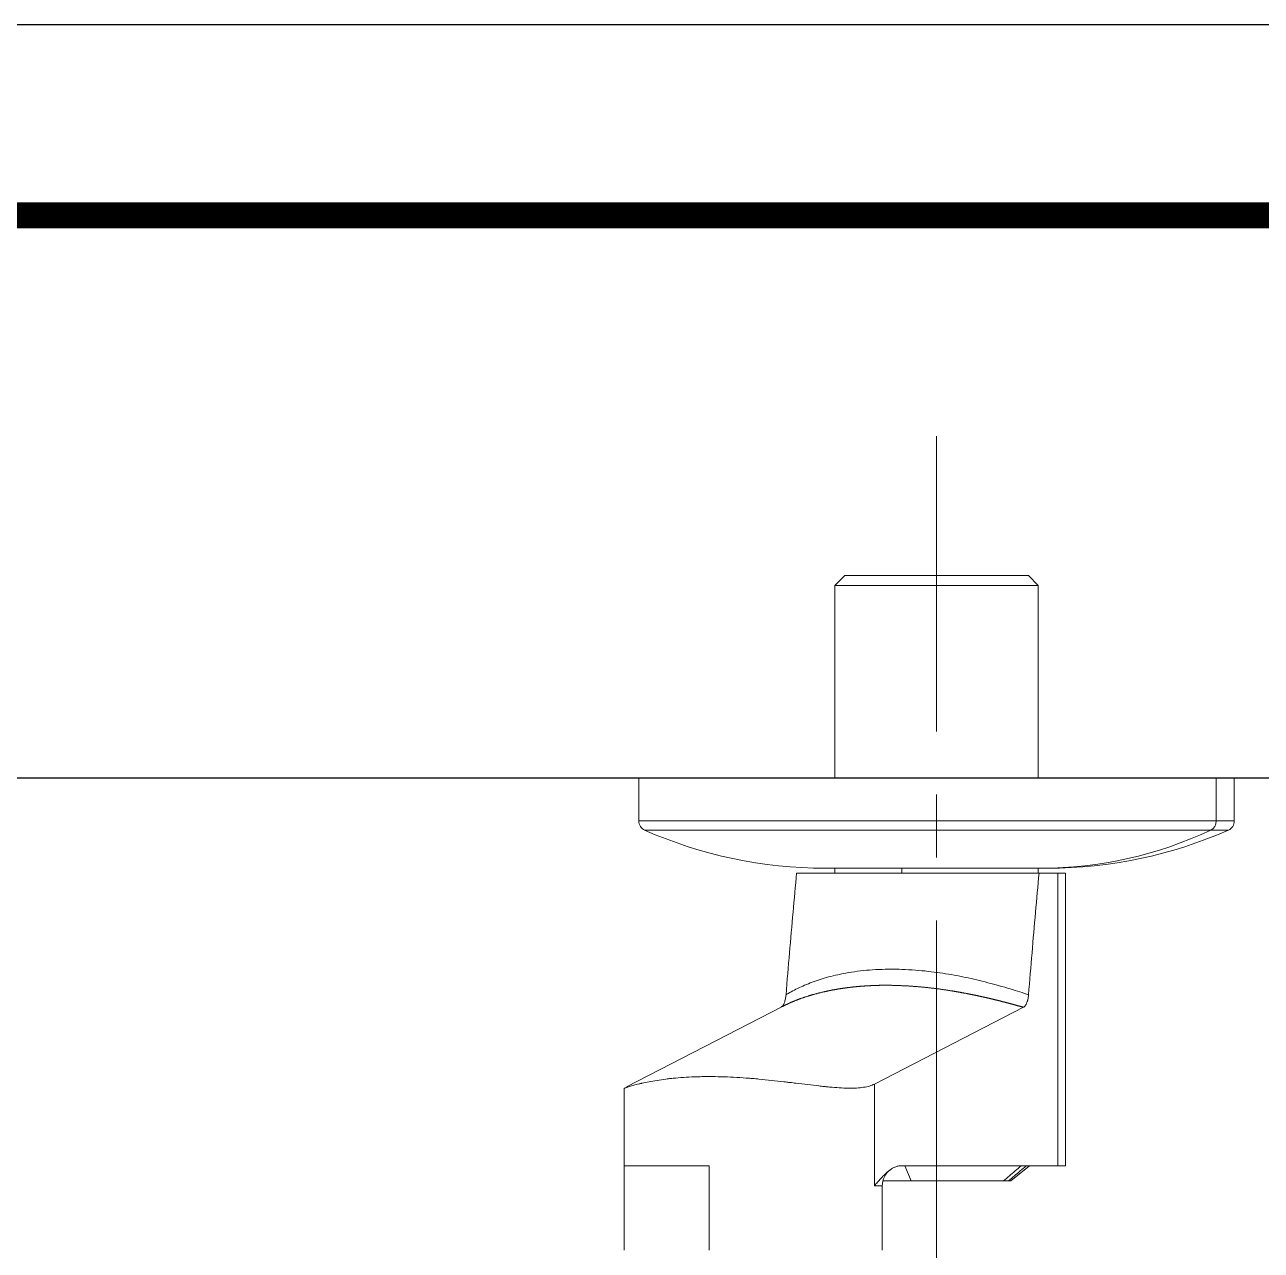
# Model space of a CAD drawing. Extents: x 3349 to 5808, y -3 to 827.
# Drawn here: x 3704.7 to 3829.3, y 703.3 to 826.8 of the extents above; entities that cross this region are included whole.
import ezdxf

# ---------------------------------------------------------------- set-up
doc = ezdxf.new("R2010")
doc.units = 0
doc.header["$LTSCALE"] = 4
doc.header["$MEASUREMENT"] = 0
doc.linetypes.add('CENTER2', pattern=[28.575, 19.05, -3.175, 3.175, -3.175])
doc.layers.get('0').update_dxf_attribs({"linetype": 'CONTINUOUS'})
doc.layers.add('1', color=7, linetype='CONTINUOUS')
doc.layers.add('Cneter', color=1, linetype='CENTER2', lineweight=13)

msp = doc.modelspace()

# ---------------------------------------------------------------- linework, layer by layer
at = {"ltscale": 0.5}
msp.add_line((3487.98, 750.91), (4147.11, 750.91), dxfattribs=at)
msp.add_lwpolyline([(3349.17, 0), (4477.57, 0), (4477.57, 826.8), (3349.17, 826.8)], close=True, dxfattribs=at)
at = {"color": 5, "linetype": 'ByBlock', "lineweight": 200, "const_width": 2.6}
msp.add_lwpolyline([(3367.31, 35.4), (4459.31, 35.4), (4459.31, 807.6), (3367.31, 807.6)], close=True, dxfattribs=at)
at = {"layer": '1', "color": 7, "linetype": 'Continuous', "lineweight": 18}
for p, q in [((3787.33, 771.31), (3786.33, 770.31)), ((3793.41, 771.31), (3787.33, 771.31)), ((3805.27, 771.31), (3793.41, 771.31)), ((3805.27, 771.31), (3805.83, 771.31)), ((3806.83, 770.31), (3805.83, 771.31)), ((3786.33, 770.31), (3786.33, 750.91)), ((3793.07, 770.31), (3786.33, 770.31)), ((3806.21, 770.31), (3793.07, 770.31)), ((3806.21, 770.31), (3806.83, 770.31)), ((3806.83, 750.91), (3806.83, 770.31)), ((3766.58, 750.91), (3766.58, 746.57)), ((3824.77, 750.91), (3766.58, 750.91)), ((3824.77, 750.91), (3826.58, 750.91)), ((3826.58, 746.57), (3826.58, 750.91)), ((3767.17, 745.65), (3824.21, 745.65)), ((3825.98, 745.65), (3824.21, 745.65)), ((3792.64, 741.31), (3782.48, 741.31)), ((3785.35, 741.81), (3807.12, 741.81)), ((3786.33, 741.81), (3786.33, 741.31)), ((3806.91, 741.31), (3792.64, 741.31)), ((3806.83, 741.31), (3806.83, 741.81)), ((3806.91, 741.31), (3808.79, 741.31)), ((3807.12, 741.81), (3807.8, 741.81)), ((3808.79, 741.31), (3809.58, 741.31)), ((3809.58, 711.81), (3809.58, 741.31)), ((3781.06, 727.88), (3765.34, 719.78)), ((3790.32, 720.06), (3805.33, 727.8)), ((3765.11, 719.66), (3765.11, 711.81)), ((3765.11, 711.81), (3765.11, 703.31)), ((3792.88, 711.81), (3808.79, 711.81)), ((3804.08, 710.31), (3805.95, 711.81)), ((3809.58, 711.81), (3808.79, 711.81)), ((3791.17, 710.31), (3794.01, 710.31)), ((3794.01, 710.31), (3803.33, 710.31)), ((3803.84, 710.31), (3803.33, 710.31)), ((3804.08, 710.31), (3803.84, 710.31)), ((3791.11, 703.31), (3791.11, 709.81))]:
    msp.add_line(p, q, dxfattribs=at)
at = {"layer": '1', "color": 7, "linetype": 'Continuous', "lineweight": 13}
for p, q in [((3824.77, 750.91), (3824.77, 746.57)), ((3766.58, 746.57), (3824.77, 746.57)), ((3826.58, 746.57), (3824.77, 746.57)), ((3793.07, 741.81), (3793.07, 741.31)), ((3808.79, 711.81), (3808.79, 741.31)), ((3790.32, 720.06), (3790.32, 709.81)), ((3773.66, 711.81), (3765.11, 711.81)), ((3773.66, 711.81), (3773.66, 703.31)), ((3794.01, 710.31), (3793.37, 711.81)), ((3790.32, 709.81), (3791.11, 709.81))]:
    msp.add_line(p, q, dxfattribs=at)
at = {"layer": '1', "color": 7, "linetype": 'Continuous', "lineweight": 18}
for centre, radius, start, end in [((3767.58, 746.57), 1, 180, 246.179), ((3825.58, 746.57), 1, 293.821, 0), ((3785.35, 786.81), 45, 246.1689, 270), ((3807.8, 786.81), 45, 270, 293.8311), ((3793.11, 709.81), 2, 126.0363, 180)]:
    msp.add_arc(centre, radius, start, end, dxfattribs=at)
at = {"layer": '1', "color": 7, "linetype": 'Continuous', "lineweight": 13}
for centre, major_axis, ratio, start_param, end_param in [((3823.83, 746.57), (0, -1), 0.939693, 0.415936, 1.570796), ((3807.12, 786.81), (0, 45), 0.939696, 3.141593, 3.557528)]:
    msp.add_ellipse(centre, major_axis=major_axis, ratio=ratio, start_param=start_param, end_param=end_param, dxfattribs=at)
at = {"layer": '1', "color": 7, "linetype": 'Continuous', "lineweight": 18}
for points in [[(3782.48, 741.31), (3782.36, 740.02), (3782.12, 737.39), (3781.77, 733.31), (3781.53, 730.49), (3781.42, 729.06)], [(3806.91, 741.31), (3806.79, 740.02), (3806.55, 737.38), (3806.2, 733.3), (3805.96, 730.49), (3805.85, 729.06)], [(3781.42, 729.06), (3781.41, 728.98), (3781.39, 728.84), (3781.36, 728.64), (3781.31, 728.45), (3781.26, 728.27), (3781.19, 728.12), (3781.11, 727.98), (3781.01, 727.87), (3780.94, 727.82), (3780.9, 727.8)], [(3805.1, 711.81), (3804.9, 711.65), (3804.51, 711.31), (3803.92, 710.81), (3803.53, 710.48), (3803.33, 710.31)], [(3803.84, 710.31), (3804.04, 710.48), (3804.43, 710.81), (3805.02, 711.31), (3805.42, 711.65), (3805.61, 711.81)]]:
    msp.add_open_spline(points, degree=3, dxfattribs=at)
for points, knots in [([(3792.06, 731.64), (3791.95, 731.64), (3791.41, 731.63), (3790.45, 731.6), (3789.2, 731.5), (3788.01, 731.35), (3786.92, 731.15), (3785.94, 730.92), (3785.05, 730.67), (3784.24, 730.4), (3783.47, 730.1), (3782.75, 729.78), (3782.09, 729.45), (3781.66, 729.2), (3781.44, 729.07), (3781.42, 729.06)], [0, 0, 0, 0, 0.023877, 0.120815, 0.217799, 0.316259, 0.411325, 0.49807, 0.579705, 0.661441, 0.743955, 0.82622, 0.908389, 0.988076, 1, 1, 1, 1]), ([(3805.85, 729.06), (3805.78, 729.08), (3805.42, 729.2), (3804.72, 729.43), (3803.7, 729.74), (3802.61, 730.05), (3801.48, 730.35), (3800.35, 730.63), (3799.21, 730.88), (3798.06, 731.09), (3796.91, 731.28), (3795.7, 731.43), (3794.42, 731.55), (3793.19, 731.62), (3792.4, 731.64), (3792.06, 731.64)], [0, 0, 0, 0, 0.015185, 0.084181, 0.160721, 0.243751, 0.325907, 0.406898, 0.488426, 0.56935, 0.649759, 0.733685, 0.82556, 0.924326, 1, 1, 1, 1]), ([(3805.33, 727.8), (3805.31, 727.8), (3805.27, 727.82), (3805.2, 727.84), (3805.14, 727.85), (3805.07, 727.87), (3805.01, 727.89), (3804.94, 727.91), (3804.88, 727.93), (3804.81, 727.94), (3804.75, 727.96), (3804.68, 727.98), (3804.62, 728), (3804.55, 728.02), (3804.49, 728.03), (3804.42, 728.05), (3804.36, 728.07), (3804.29, 728.09), (3804.23, 728.11), (3804.16, 728.12), (3804.1, 728.14), (3804.03, 728.16), (3803.96, 728.18), (3803.9, 728.19), (3803.83, 728.21), (3803.77, 728.23), (3803.7, 728.25), (3803.64, 728.26), (3803.57, 728.28), (3803.5, 728.3), (3803.44, 728.31), (3803.37, 728.33), (3803.31, 728.35), (3803.24, 728.36), (3803.17, 728.38), (3803.11, 728.4), (3803.04, 728.42), (3802.98, 728.43), (3802.91, 728.45), (3802.84, 728.47), (3802.78, 728.48), (3802.71, 728.5), (3802.64, 728.51), (3802.58, 728.53), (3802.51, 728.55), (3802.44, 728.56), (3802.38, 728.58), (3802.31, 728.6), (3802.24, 728.61), (3802.18, 728.63), (3802.11, 728.64), (3802.04, 728.66), (3801.98, 728.68), (3801.91, 728.69), (3801.84, 728.71), (3801.78, 728.72), (3801.71, 728.74), (3801.64, 728.75), (3801.58, 728.77), (3801.51, 728.78), (3801.44, 728.8), (3801.37, 728.81), (3801.31, 728.83), (3801.24, 728.84), (3801.17, 728.86), (3801.11, 728.87), (3801.04, 728.89), (3800.97, 728.9), (3800.9, 728.92), (3800.84, 728.93), (3800.77, 728.95), (3800.7, 728.96), (3800.63, 728.98), (3800.57, 728.99), (3800.5, 729), (3800.43, 729.02), (3800.36, 729.03), (3800.3, 729.05), (3800.23, 729.06), (3800.16, 729.07), (3800.09, 729.09), (3800.02, 729.1), (3799.96, 729.12), (3799.89, 729.13), (3799.82, 729.14), (3799.75, 729.16), (3799.68, 729.17), (3799.62, 729.18), (3799.55, 729.2), (3799.48, 729.21), (3799.41, 729.22), (3799.34, 729.23), (3799.28, 729.25), (3799.21, 729.26), (3799.14, 729.27), (3799.07, 729.28), (3799, 729.3), (3798.93, 729.31), (3798.87, 729.32), (3798.8, 729.33), (3798.73, 729.35), (3798.66, 729.36), (3798.59, 729.37), (3798.52, 729.38), (3798.45, 729.39), (3798.39, 729.4), (3798.32, 729.42), (3798.25, 729.43), (3798.16, 729.44), (3798.04, 729.46), (3797.91, 729.48), (3797.78, 729.5), (3797.64, 729.52), (3797.51, 729.54), (3797.37, 729.56), (3797.24, 729.58), (3797.1, 729.6), (3796.97, 729.62), (3796.84, 729.64), (3796.7, 729.66), (3796.57, 729.67), (3796.44, 729.69), (3796.3, 729.71), (3796.17, 729.72), (3796.04, 729.74), (3795.91, 729.75), (3795.77, 729.77), (3795.64, 729.78), (3795.51, 729.8), (3795.38, 729.81), (3795.24, 729.82), (3795.11, 729.84), (3794.98, 729.85), (3794.85, 729.86), (3794.72, 729.87), (3794.59, 729.88), (3794.46, 729.89), (3794.33, 729.9), (3794.2, 729.91), (3794.07, 729.92), (3793.94, 729.93), (3793.81, 729.94), (3793.68, 729.95), (3793.55, 729.95), (3793.42, 729.96), (3793.29, 729.97), (3793.16, 729.97), (3793.03, 729.98), (3792.9, 729.99), (3792.77, 729.99), (3792.65, 729.99), (3792.52, 730), (3792.39, 730), (3792.26, 730), (3792.14, 730.01), (3792.01, 730.01), (3791.88, 730.01), (3791.76, 730.01), (3791.63, 730.01), (3791.55, 730.01), (3791.5, 730.01)], [0, 0, 0, 0, 0.004967, 0.00993, 0.014891, 0.019849, 0.024804, 0.029756, 0.034705, 0.039652, 0.044596, 0.049537, 0.054475, 0.059411, 0.064344, 0.069275, 0.074203, 0.079129, 0.084052, 0.088973, 0.093891, 0.098807, 0.103721, 0.108632, 0.113542, 0.118449, 0.123354, 0.128257, 0.133158, 0.138057, 0.142953, 0.147848, 0.152741, 0.157632, 0.162521, 0.167409, 0.172295, 0.177179, 0.182061, 0.186941, 0.19182, 0.196698, 0.201574, 0.206448, 0.211321, 0.216193, 0.221063, 0.225932, 0.230799, 0.235665, 0.24053, 0.245394, 0.250257, 0.255118, 0.259979, 0.264838, 0.269697, 0.274554, 0.279411, 0.284266, 0.289121, 0.293975, 0.298829, 0.303681, 0.308533, 0.313384, 0.318235, 0.323085, 0.327935, 0.332784, 0.337632, 0.342481, 0.347328, 0.352176, 0.357023, 0.36187, 0.366717, 0.371563, 0.37641, 0.381256, 0.386102, 0.390949, 0.395795, 0.400641, 0.405488, 0.410334, 0.415181, 0.420028, 0.424875, 0.429722, 0.43457, 0.439418, 0.444267, 0.449116, 0.453966, 0.458816, 0.463666, 0.468518, 0.473369, 0.478222, 0.483075, 0.487929, 0.492784, 0.49764, 0.502496, 0.507354, 0.512212, 0.517072, 0.521932, 0.531465, 0.540986, 0.550496, 0.559995, 0.569483, 0.578962, 0.58843, 0.597888, 0.607338, 0.616778, 0.626209, 0.635633, 0.645048, 0.654455, 0.663855, 0.673247, 0.682633, 0.692013, 0.701386, 0.710753, 0.720115, 0.729472, 0.738824, 0.748171, 0.757514, 0.766853, 0.776188, 0.78552, 0.794849, 0.804176, 0.8135, 0.822822, 0.832142, 0.841462, 0.85078, 0.860097, 0.869415, 0.878732, 0.888049, 0.897367, 0.906686, 0.916007, 0.925328, 0.934652, 0.943978, 0.953307, 0.962638, 0.971973, 0.981311, 0.990654, 1, 1, 1, 1]), ([(3805.85, 729.06), (3805.84, 728.97), (3805.82, 728.81), (3805.79, 728.66), (3805.77, 728.55), (3805.76, 728.51), (3805.74, 728.44), (3805.73, 728.41), (3805.7, 728.32), (3805.68, 728.26), (3805.65, 728.18), (3805.63, 728.15), (3805.61, 728.1), (3805.6, 728.08), (3805.56, 728.01), (3805.53, 727.98), (3805.5, 727.93), (3805.49, 727.93), (3805.48, 727.91), (3805.46, 727.89), (3805.43, 727.87), (3805.39, 727.83), (3805.36, 727.81), (3805.33, 727.8)], [0, 0, 0, 0, 0.125, 0.25, 0.25, 0.3125, 0.3125, 0.375, 0.375, 0.5, 0.5, 0.5625, 0.5625, 0.625, 0.625, 0.75, 0.75, 0.78125, 0.78125, 0.8125, 0.875, 0.875, 1, 1, 1, 1]), ([(3781.47, 728.09), (3781.45, 728.08), (3781.41, 728.05), (3781.33, 728.02), (3781.26, 727.98), (3781.19, 727.95), (3781.11, 727.91), (3781.07, 727.88), (3781.04, 727.87)], [0, 0, 0, 0, 0.143166, 0.314227, 0.485491, 0.656963, 0.828648, 1, 1, 1, 1]), ([(3790.32, 720.06), (3790.18, 719.98), (3790.01, 719.92), (3789.65, 719.81), (3789.45, 719.77), (3789.01, 719.7), (3788.77, 719.68), (3788.48, 719.66), (3788.45, 719.66), (3788.38, 719.66), (3788.35, 719.66), (3788.25, 719.65), (3788.05, 719.65), (3787.84, 719.65), (3787.4, 719.65), (3787.1, 719.67), (3786.47, 719.7), (3786.14, 719.73), (3785.71, 719.77), (3785.62, 719.78), (3785.49, 719.79), (3785.44, 719.8), (3785.35, 719.8), (3785.13, 719.83), (3784.91, 719.85), (3784.36, 719.91), (3783.98, 719.96), (3783.22, 720.05), (3782.82, 720.1), (3782.22, 720.17), (3782.02, 720.2), (3781.76, 720.23), (3781.71, 720.23), (3781.61, 720.24), (3781.46, 720.26), (3781.3, 720.28), (3780.78, 720.34), (3780.37, 720.39), (3779.53, 720.48), (3779.11, 720.52), (3778.48, 720.58), (3778.26, 720.6), (3777.94, 720.63), (3777.78, 720.64), (3777.62, 720.65), (3777.52, 720.66), (3777.46, 720.66), (3776.98, 720.7), (3776.56, 720.73), (3775.72, 720.77), (3775.3, 720.79), (3774.48, 720.81), (3774.07, 720.81), (3773.57, 720.81), (3773.42, 720.81), (3773.27, 720.81), (3773.17, 720.81), (3773.12, 720.81), (3772.87, 720.81), (3772.67, 720.8), (3772.1, 720.79), (3771.72, 720.77), (3771, 720.73), (3770.64, 720.7), (3770.13, 720.65), (3769.97, 720.64), (3769.72, 720.61), (3769.64, 720.6), (3769.48, 720.58), (3769.4, 720.57), (3769, 720.52), (3768.71, 720.48), (3768.14, 720.39), (3767.87, 720.34), (3767.37, 720.25), (3767.14, 720.2), (3766.89, 720.14), (3766.87, 720.13), (3766.81, 720.12), (3766.74, 720.1), (3766.56, 720.06), (3766.42, 720.03), (3766.15, 719.96), (3765.99, 719.91), (3765.71, 719.83), (3765.58, 719.79), (3765.43, 719.75), (3765.39, 719.73), (3765.33, 719.72), (3765.32, 719.71), (3765.31, 719.71), (3765.28, 719.7), (3765.25, 719.69), (3765.18, 719.67), (3765.14, 719.65), (3765.11, 719.65), (3765.11, 719.65), (3765.11, 719.65)], [0, 0, 0, 0, 0.035151, 0.035151, 0.070301, 0.070301, 0.105452, 0.105452, 0.109846, 0.109846, 0.11424, 0.11424, 0.123027, 0.140603, 0.140603, 0.175753, 0.175753, 0.210904, 0.210904, 0.219691, 0.219691, 0.224085, 0.224085, 0.228479, 0.246054, 0.246054, 0.281205, 0.281205, 0.316356, 0.316356, 0.333931, 0.333931, 0.338325, 0.338325, 0.342719, 0.351506, 0.351506, 0.386657, 0.386657, 0.421808, 0.421808, 0.439383, 0.439383, 0.448171, 0.452564, 0.452564, 0.456958, 0.456958, 0.492109, 0.492109, 0.52726, 0.52726, 0.56241, 0.56241, 0.571198, 0.575592, 0.575592, 0.579985, 0.579985, 0.597561, 0.597561, 0.632711, 0.632711, 0.667862, 0.667862, 0.685437, 0.685437, 0.694225, 0.694225, 0.703013, 0.703013, 0.738163, 0.738163, 0.773314, 0.773314, 0.808465, 0.808465, 0.812858, 0.812858, 0.817252, 0.82604, 0.843615, 0.843615, 0.878766, 0.878766, 0.913917, 0.913917, 0.931492, 0.931492, 0.935886, 0.935886, 0.940279, 0.949067, 0.949067, 0.984218, 0.984218, 1, 1, 1, 1]), ([(3792.88, 711.81), (3792.83, 711.81), (3792.77, 711.81), (3792.66, 711.79), (3792.6, 711.78), (3792.44, 711.73), (3792.33, 711.68), (3792.11, 711.56), (3792, 711.49), (3791.84, 711.37), (3791.79, 711.32), (3791.71, 711.26), (3791.68, 711.24), (3791.63, 711.19), (3791.6, 711.17), (3791.47, 711.05), (3791.36, 710.95), (3791.15, 710.74), (3791.05, 710.63), (3790.84, 710.4), (3790.74, 710.29), (3790.58, 710.11), (3790.5, 710.02), (3790.41, 709.92), (3790.37, 709.87), (3790.35, 709.84), (3790.34, 709.83), (3790.32, 709.81)], [0, 0, 0, 0, 0.0625, 0.0625, 0.125, 0.125, 0.25, 0.25, 0.375, 0.375, 0.4375, 0.4375, 0.46875, 0.46875, 0.5, 0.5, 0.625, 0.625, 0.75, 0.75, 0.875, 0.875, 0.9375, 0.96875, 0.984375, 0.984375, 1, 1, 1, 1])]:
    msp.add_open_spline(points, degree=3, knots=knots, dxfattribs=at)
at = {"layer": '1', "color": 7, "linetype": 'Continuous', "lineweight": 13}
msp.add_open_spline([(3791.5, 730.01), (3791.48, 730.01), (3791.44, 730.01), (3791.38, 730.01), (3791.32, 730.01), (3791.26, 730.01), (3791.2, 730.01), (3791.14, 730.01), (3791.08, 730.01), (3791.02, 730.01), (3790.97, 730.01), (3790.91, 730.01), (3790.85, 730.01), (3790.79, 730.01), (3790.73, 730), (3790.67, 730), (3790.61, 730), (3790.55, 730), (3790.49, 730), (3790.43, 730), (3790.37, 729.99), (3790.32, 729.99), (3790.26, 729.99), (3790.2, 729.99), (3790.14, 729.99), (3790.08, 729.98), (3790.02, 729.98), (3789.97, 729.98), (3789.91, 729.97), (3789.85, 729.97), (3789.79, 729.97), (3789.74, 729.97), (3789.68, 729.96), (3789.62, 729.96), (3789.56, 729.96), (3789.51, 729.95), (3789.45, 729.95), (3789.39, 729.95), (3789.34, 729.94), (3789.28, 729.94), (3789.22, 729.93), (3789.17, 729.93), (3789.11, 729.93), (3789.05, 729.92), (3789, 729.92), (3788.94, 729.91), (3788.88, 729.91), (3788.83, 729.9), (3788.77, 729.9), (3788.72, 729.89), (3788.66, 729.89), (3788.6, 729.88), (3788.55, 729.88), (3788.49, 729.87), (3788.44, 729.87), (3788.38, 729.86), (3788.33, 729.86), (3788.27, 729.85), (3788.22, 729.85), (3788.16, 729.84), (3788.11, 729.83), (3788.05, 729.83), (3788, 729.82), (3787.94, 729.82), (3787.89, 729.81), (3787.84, 729.8), (3787.78, 729.8), (3787.73, 729.79), (3787.67, 729.78), (3787.62, 729.78), (3787.57, 729.77), (3787.51, 729.76), (3787.46, 729.75), (3787.41, 729.75), (3787.35, 729.74), (3787.3, 729.73), (3787.25, 729.73), (3787.19, 729.72), (3787.14, 729.71), (3787.09, 729.7), (3787.03, 729.69), (3786.98, 729.69), (3786.93, 729.68), (3786.88, 729.67), (3786.82, 729.66), (3786.77, 729.65), (3786.72, 729.65), (3786.67, 729.64), (3786.62, 729.63), (3786.56, 729.62), (3786.51, 729.61), (3786.46, 729.6), (3786.41, 729.59), (3786.36, 729.58), (3786.31, 729.57), (3786.26, 729.57), (3786.21, 729.56), (3786.16, 729.55), (3786.1, 729.54), (3786.05, 729.53), (3786, 729.52), (3785.95, 729.51), (3785.9, 729.5), (3785.85, 729.49), (3785.8, 729.48), (3785.75, 729.47), (3785.7, 729.46), (3785.65, 729.45), (3785.58, 729.43), (3785.5, 729.41), (3785.39, 729.39), (3785.29, 729.37), (3785.18, 729.34), (3785.08, 729.32), (3784.97, 729.29), (3784.87, 729.27), (3784.77, 729.24), (3784.67, 729.22), (3784.57, 729.19), (3784.47, 729.17), (3784.37, 729.14), (3784.27, 729.11), (3784.17, 729.08), (3784.08, 729.06), (3783.98, 729.03), (3783.88, 729), (3783.79, 728.97), (3783.69, 728.94), (3783.6, 728.91), (3783.51, 728.88), (3783.41, 728.85), (3783.32, 728.82), (3783.23, 728.79), (3783.14, 728.76), (3783.05, 728.73), (3782.96, 728.7), (3782.88, 728.67), (3782.79, 728.64), (3782.7, 728.6), (3782.62, 728.57), (3782.53, 728.54), (3782.45, 728.51), (3782.36, 728.47), (3782.28, 728.44), (3782.2, 728.4), (3782.11, 728.37), (3782.03, 728.34), (3781.95, 728.3), (3781.87, 728.27), (3781.79, 728.23), (3781.72, 728.2), (3781.64, 728.16), (3781.56, 728.13), (3781.51, 728.1), (3781.48, 728.09), (3781.47, 728.09)], degree=3, knots=[0, 0, 0, 0, 0.004856, 0.009711, 0.014564, 0.019416, 0.024266, 0.029115, 0.033963, 0.03881, 0.043656, 0.0485, 0.053344, 0.058186, 0.063027, 0.067868, 0.072707, 0.077546, 0.082383, 0.08722, 0.092056, 0.096892, 0.101726, 0.10656, 0.111394, 0.116227, 0.121059, 0.12589, 0.130722, 0.135552, 0.140383, 0.145213, 0.150042, 0.154872, 0.159701, 0.16453, 0.169359, 0.174187, 0.179016, 0.183844, 0.188673, 0.193501, 0.19833, 0.203158, 0.207987, 0.212816, 0.217645, 0.222474, 0.227304, 0.232134, 0.236964, 0.241795, 0.246626, 0.251458, 0.25629, 0.261123, 0.265956, 0.27079, 0.275625, 0.28046, 0.285296, 0.290133, 0.29497, 0.299809, 0.304648, 0.309489, 0.31433, 0.319172, 0.324016, 0.32886, 0.333705, 0.338552, 0.3434, 0.348249, 0.3531, 0.357951, 0.362804, 0.367659, 0.372515, 0.377372, 0.382231, 0.387091, 0.391953, 0.396817, 0.401682, 0.406549, 0.411417, 0.416288, 0.42116, 0.426034, 0.43091, 0.435787, 0.440667, 0.445549, 0.450432, 0.455318, 0.460206, 0.465096, 0.469988, 0.474882, 0.479779, 0.484678, 0.489579, 0.494482, 0.499388, 0.504297, 0.509207, 0.514121, 0.519036, 0.529641, 0.540243, 0.550842, 0.561439, 0.572034, 0.582628, 0.59322, 0.603811, 0.614402, 0.624992, 0.635583, 0.646174, 0.656766, 0.66736, 0.677954, 0.688551, 0.69915, 0.709752, 0.720356, 0.730964, 0.741576, 0.752191, 0.762811, 0.773436, 0.784066, 0.794701, 0.805341, 0.815988, 0.826641, 0.837302, 0.847969, 0.858643, 0.869326, 0.880016, 0.890715, 0.901423, 0.91214, 0.922867, 0.933603, 0.94435, 0.955107, 0.965875, 0.976654, 0.987445, 0.998247, 1, 1, 1, 1], dxfattribs=at)
at = {"layer": 'Cneter', "lineweight": 5, "ltscale": 0.5}
msp.add_line((3796.58, 698.43), (3796.58, 785.33), dxfattribs=at)

doc.saveas('drawing.dxf')
